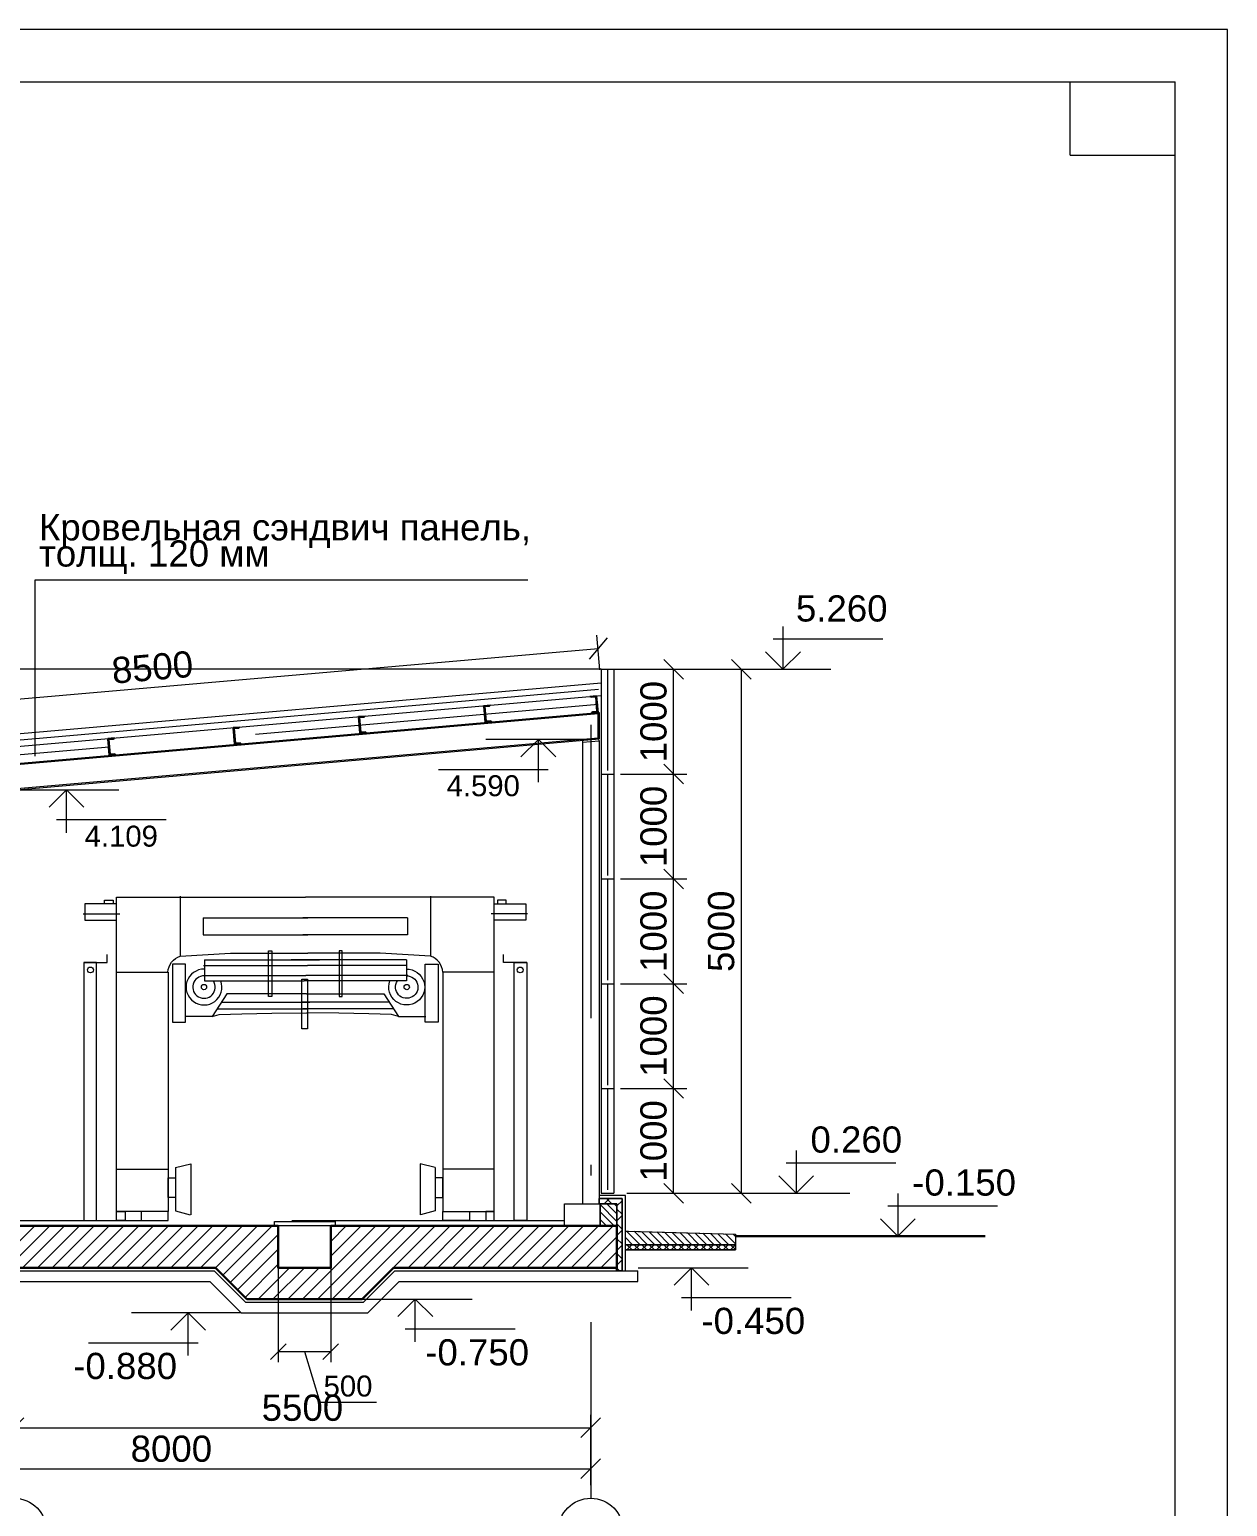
# Model space of a CAD drawing. Header units: metres. Extents: x 14775 to 14878, y 5674 to 5737.
# Drawn here: x 14808.42 to 14819.84, y 5689.66 to 5703.75 of the extents above; entities that cross this region are included whole.
import ezdxf
from ezdxf.enums import TextEntityAlignment as Align

# ---------------------------------------------------------------- set-up
doc = ezdxf.new("R2010")
doc.units = ezdxf.units.M
doc.header["$MEASUREMENT"] = 0
doc.linetypes.add('DGN Style 3', pattern=[4.89804, 3.4986, -1.39944])
doc.linetypes.add('DGN Style 4', pattern=[5.601258, 2.79888, -1.39944, 0.003499, -1.39944])
doc.layers.get('Defpoints').update_dxf_attribs({"lineweight": 0})
for name, color, linetype, lineweight in [('Level 50', 7, 'Continuous', 0), ('Level 63', 7, 'Continuous', 0), ('Стены', 7, 'Continuous', 13), ('Стойки', 7, 'Continuous', 13), ('ЧЕРТЕЖ', 7, 'Continuous', 0)]:
    doc.layers.add(name, color=color, linetype=linetype, lineweight=lineweight)
doc.styles.add('Style-Arial', font='arial.ttf')
doc.styles.add('Style-txt', font='txt.shx')
doc.linetypes.add('Batt', pattern='A,-0.079,[3,dgnlstyle-ARCHLSTY.shx,S=0.002488,R=0,X=0,Y=0],-0.079', length=0.158)
doc.dimstyles.new('100', dxfattribs={"dimtxt": 0.25, "dimasz": 0.1875, "dimexe": 0.125, "dimexo": 0.125, "dimgap": 0.0625, "dimtad": 1, "dimdec": 0, "dimlfac": 1000, "dimzin": 11, "dimdsep": 46, "dimtxsty": 'Style-txt', "dimblk": 'OBLIQUE', "dimcen": 0.09, "dimadec": 0, "dimazin": 3, "dimtfac": 1, "dimtdec": 0, "dimtmove": 0, "dimatfit": 3, "dimldrblk": 'TerminatorOpen', "dimfxl": 1, "dimfrac": 2, "dimtzin": 11, "dimlwd": 0, "dimlwe": 0, "dimarcsym": 0})

# ---------------------------------------------------------------- blocks, each defined once
blk = doc.blocks.new('*U51')
at = {"layer": 'Level 50', "color": 7, "linetype": 'Continuous', "lineweight": 0}
for p, q in [((10.511, 14.855), (-10.489, 14.855)), ((10.511, -14.845), (10.511, 14.855))]:
    blk.add_line(p, q, dxfattribs=at)
at = {"layer": 'Level 50', "color": 7, "linetype": 'Continuous', "lineweight": 13}
for p, q in [((-8.489, 14.355), (10.011, 14.355)), ((9.011, 13.655), (9.011, 14.355)), ((10.011, -14.345), (10.011, 14.355)), ((9.011, 13.655), (10.011, 13.655))]:
    blk.add_line(p, q, dxfattribs=at)
blk = doc.blocks.new('формат А4_1')
at = {"layer": 'Level 50', "color": 7, "linetype": 'Continuous', "lineweight": 0}
blk.add_blockref('*U51', (10.489, -14.855), dxfattribs=at)
blk = doc.blocks.new('_Oblique')
at = {"color": 0, "linetype": 'ByBlock', "lineweight": -2}
blk.add_line((0.5, 0.5), (-0.5, -0.5), dxfattribs=at)
blk = doc.blocks.new('*D52')
at = {"layer": 'Defpoints', "color": 0, "linetype": 'Continuous', "lineweight": 0, "transparency": 16777216}
for p in [(14805.769, 5691.029), (14813.769, 5691.029), (14813.769, 5690.015)]:
    blk.add_point(p, dxfattribs=at)
at = {"layer": 'ЧЕРТЕЖ', "color": 7, "linetype": 'Continuous', "lineweight": 0, "transparency": 16777216}
for p, q in [((14805.769, 5690.904), (14805.769, 5689.89)), ((14813.769, 5690.904), (14813.769, 5689.89))]:
    blk.add_line(p, q, dxfattribs=at)
at = {"layer": 'ЧЕРТЕЖ', "color": 0, "linetype": 'Continuous', "lineweight": 0, "transparency": 16777216}
blk.add_line((14805.769, 5690.015), (14813.769, 5690.015), dxfattribs=at)
at = {"layer": 'ЧЕРТЕЖ', "color": 0, "linetype": 'Continuous', "lineweight": 0, "transparency": 16777216, "xscale": 0.1875, "yscale": 0.1875, "zscale": 0.1875, "rotation": 180}
blk.add_blockref('_Oblique', (14805.769, 5690.015), dxfattribs=at)
at = {"layer": 'ЧЕРТЕЖ', "color": 0, "linetype": 'Continuous', "lineweight": 0, "transparency": 16777216, "xscale": 0.1875, "yscale": 0.1875, "zscale": 0.1875}
blk.add_blockref('_Oblique', (14813.769, 5690.015), dxfattribs=at)
at = {"layer": 'ЧЕРТЕЖ', "color": 0, "linetype": 'Continuous', "lineweight": 0, "transparency": 16777216, "insert": (14809.769, 5690.205), "char_height": 0.25, "attachment_point": 5, "style": 'Style-Arial'}
blk.add_mtext('8000', dxfattribs=at)
blk = doc.blocks.new('TerminatorOpen')
at = {"color": 0, "linetype": 'ByBlock', "lineweight": -2}
for q in [(-1, 0.5), (-1, 0), (-1, -0.5)]:
    blk.add_line((0, 0), q, dxfattribs=at)
blk = doc.blocks.new('*U53')
at = {"layer": 'ЧЕРТЕЖ', "color": 7, "linetype": 'Continuous', "lineweight": 0}
for p, q in [((-1.8, 0.823), (-1.8, 1.538)), ((-1.8, 1.538), (0, 1.538)), ((-1.193, 1.548), (-1.193, 0.976)), ((1.8, 1.538), (0, 1.538)), ((1.193, 1.548), (1.193, 0.976)), ((1.8, 0.823), (1.8, 1.538)), ((-2.119, 1.378), (-1.771, 1.378)), ((-0.975, 1.341), (-0.975, 1.179)), ((-0.975, 1.341), (0.024, 1.341)), ((0.975, 1.341), (-0.024, 1.341)), ((0.975, 1.341), (0.975, 1.179)), ((2.119, 1.378), (1.771, 1.378)), ((-0.975, 1.179), (0.024, 1.179)), ((0.975, 1.179), (-0.024, 1.179)), ((-0.972, 0.885), (0.019, 0.885)), ((-0.963, 0.939), (0.135, 0.939)), ((-0.963, 0.939), (-0.963, 0.738)), ((0.963, 0.939), (-0.135, 0.939)), ((0.972, 0.885), (0.019, 0.885)), ((0.963, 0.939), (0.963, 0.738)), ((-0.977, 0.79), (0.004, 0.79)), ((-0.963, 0.738), (-0.011, 0.738)), ((0.963, 0.738), (-0.011, 0.738)), ((0.977, 0.79), (0.004, 0.79)), ((-0.842, 0.471), (0.025, 0.471)), ((-0.797, 0.535), (0.041, 0.535)), ((0.797, 0.535), (-0.041, 0.535)), ((0.842, 0.471), (-0.025, 0.471)), ((-1.8, -1.058), (-1.31, -1.058)), ((-1.239, -1.041), (-1.094, -1.006)), ((-1.239, -1.041), (-1.239, -1.454)), ((-1.094, -1.006), (-1.094, -1.492)), ((1.239, -1.041), (1.094, -1.006)), ((1.094, -1.006), (1.094, -1.492)), ((1.239, -1.041), (1.239, -1.454)), ((1.8, -1.058), (1.31, -1.058)), ((-1.239, -1.454), (-1.099, -1.494)), ((1.239, -1.454), (1.099, -1.494))]:
    blk.add_line(p, q, dxfattribs=at)
at = {"layer": 'ЧЕРТЕЖ', "color": 7, "linetype": 'Continuous', "lineweight": 0, "flags": 128}
for points in [[(-2.112, 0.915), (-1.891, 0.915), (-1.891, 0.992)], [(-1.193, 0.976), (-0.714, 1.002), (-0.286, 1.002), (0.023, 1.002)], [(1.193, 0.976), (0.714, 1.002), (0.286, 1.002), (0.023, 1.002)], [(2.112, 0.915), (1.891, 0.915), (1.891, 0.992)], [(0.01, 0.617), (-0.748, 0.617), (-0.748, 0.617), (-0.888, 0.398), (-0.888, 0.398), (-1.148, 0.398)], [(0.01, 0.617), (0.748, 0.617), (0.748, 0.617), (0.888, 0.398), (0.888, 0.398), (1.148, 0.398)], [(-0.888, 0.398), (-0.823, 0.418), (-0.606, 0.424), (-0.319, 0.431), (0.013, 0.434)], [(0.888, 0.398), (0.823, 0.418), (0.606, 0.424), (0.319, 0.431), (0.013, 0.433)]]:
    blk.add_lwpolyline(points, dxfattribs=at)
at = {"layer": 'ЧЕРТЕЖ', "color": 7, "linetype": 'Continuous', "lineweight": 0}
for centre, radius in [((-2.05, 0.843), 0.0277), ((2.049, 0.843), 0.0277), ((-0.967, 0.68), 0.0252), ((0.967, 0.68), 0.0252)]:
    blk.add_circle(centre, radius, dxfattribs=at)
at = {"layer": 'ЧЕРТЕЖ', "color": 7, "linetype": 'Continuous', "lineweight": 0, "extrusion": (0, 0, -1)}
for centre, radius, start, end in [((1.138, 0.812), 0.173, 3.6184, 71.3074), ((-0.967, 0.68), 0.171, 88.8877, 19.9602), ((-0.967, 0.68), 0.107, 88.2197, 33.1157)]:
    blk.add_arc(centre, radius, start, end, dxfattribs=at)
at = {"layer": 'ЧЕРТЕЖ', "color": 7, "linetype": 'Continuous', "lineweight": 0}
for centre, radius, start, end in [((-0.967, 0.68), 0.171, 88.8877, 19.9602), ((1.138, 0.812), 0.173, 3.6184, 71.3074), ((-0.967, 0.68), 0.107, 88.2197, 33.1157)]:
    blk.add_arc(centre, radius, start, end, dxfattribs=at)
for points in [[(-1.8, 1.475), (-2.102, 1.475), (-2.102, 1.319), (-1.8, 1.319)], [(-1.834, 1.475), (-1.916, 1.475), (-1.916, 1.51), (-1.834, 1.51)], [(1.8, 1.475), (2.102, 1.475), (2.102, 1.319), (1.8, 1.319)], [(1.834, 1.475), (1.916, 1.475), (1.916, 1.51), (1.834, 1.51)], [(-0.351, 1.025), (-0.321, 1.025), (-0.321, 0.589), (-0.351, 0.589)], [(0.351, 1.025), (0.321, 1.025), (0.321, 0.589), (0.351, 0.589)], [(-2.112, -1.548), (-1.991, -1.548), (-1.991, 0.915), (-2.112, 0.915)], [(-1.268, 0.346), (-1.143, 0.346), (-1.143, 0.899), (-1.268, 0.899)], [(1.268, 0.346), (1.143, 0.346), (1.143, 0.899), (1.268, 0.899)], [(2.112, -1.548), (1.991, -1.548), (1.991, 0.915), (2.112, 0.915)], [(-1.31, -1.462), (-1.8, -1.462), (-1.8, 0.823), (-1.31, 0.823)], [(-0.034, 0.756), (0.019, 0.756), (0.019, 0.283), (-0.034, 0.283)], [(1.31, -1.462), (1.8, -1.462), (1.8, 0.823), (1.31, 0.823)], [(-1.31, -1.14), (-1.239, -1.14), (-1.239, -1.329), (-1.31, -1.329)], [(1.31, -1.14), (1.239, -1.14), (1.239, -1.329), (1.31, -1.329)], [(-1.8, -1.462), (-1.72, -1.462), (-1.72, -1.548), (-1.8, -1.548)], [(-1.31, -1.462), (-1.565, -1.462), (-1.565, -1.548), (-1.31, -1.548)], [(1.31, -1.462), (1.565, -1.462), (1.565, -1.548), (1.31, -1.548)], [(1.8, -1.462), (1.72, -1.462), (1.72, -1.548), (1.8, -1.548)]]:
    blk.add_3dface(points, dxfattribs=at)
blk = doc.blocks.new('*D64')
at = {"layer": 'Defpoints', "color": 0, "linetype": 'Continuous', "lineweight": 0, "transparency": 16777216}
for p in [(14813.989, 5697.643), (14813.989, 5692.643), (14815.205, 5692.643)]:
    blk.add_point(p, dxfattribs=at)
at = {"layer": 'ЧЕРТЕЖ', "color": 7, "linetype": 'Continuous', "lineweight": 0, "transparency": 16777216}
for p, q in [((14814.114, 5697.643), (14815.33, 5697.643)), ((14814.114, 5692.643), (14815.33, 5692.643))]:
    blk.add_line(p, q, dxfattribs=at)
at = {"layer": 'ЧЕРТЕЖ', "color": 0, "linetype": 'Continuous', "lineweight": 0, "transparency": 16777216}
blk.add_line((14815.205, 5697.643), (14815.205, 5692.643), dxfattribs=at)
at = {"layer": 'ЧЕРТЕЖ', "color": 0, "linetype": 'Continuous', "lineweight": 0, "transparency": 16777216, "xscale": 0.1875, "yscale": 0.1875, "zscale": 0.1875}
for p, rotation in [((14815.205, 5697.643), 90), ((14815.205, 5692.643), 270)]:
    blk.add_blockref('_Oblique', p, dxfattribs=dict(at, rotation=rotation))
at = {"layer": 'ЧЕРТЕЖ', "color": 0, "linetype": 'Continuous', "lineweight": 0, "transparency": 16777216, "insert": (14815.014, 5695.143), "char_height": 0.25, "attachment_point": 5, "rotation": 90, "style": 'Style-Arial'}
blk.add_mtext('5000', dxfattribs=at)
blk = doc.blocks.new('*U54')
at = {"color": 7, "linetype": 'Continuous', "lineweight": 0}
for p, q in [((-0.393, 0.204), (-0.393, -0.204)), ((0.559, 0.083), (-0.488, 0.083))]:
    blk.add_line(p, q, dxfattribs=at)
at = {"color": 7, "linetype": 'Continuous', "lineweight": 13}
for q in [(-0.559, -0.038), (-0.227, -0.038)]:
    blk.add_line((-0.393, -0.204), q, dxfattribs=at)
blk = doc.blocks.new('*D65')
at = {"layer": 'Defpoints', "color": 0, "linetype": 'Continuous', "lineweight": 0, "transparency": 16777216}
for p in [(14813.929, 5693.643), (14814.559, 5693.643), (14813.989, 5692.643)]:
    blk.add_point(p, dxfattribs=at)
at = {"layer": 'ЧЕРТЕЖ', "color": 7, "linetype": 'Continuous', "lineweight": 0, "transparency": 16777216}
for p, q in [((14814.054, 5693.643), (14814.684, 5693.643)), ((14814.114, 5692.643), (14814.684, 5692.643))]:
    blk.add_line(p, q, dxfattribs=at)
at = {"layer": 'ЧЕРТЕЖ', "color": 0, "linetype": 'Continuous', "lineweight": 0, "transparency": 16777216}
blk.add_line((14814.559, 5692.643), (14814.559, 5693.643), dxfattribs=at)
at = {"layer": 'ЧЕРТЕЖ', "color": 0, "linetype": 'Continuous', "lineweight": 0, "transparency": 16777216, "xscale": 0.1875, "yscale": 0.1875, "zscale": 0.1875}
for p, rotation in [((14814.559, 5693.643), 90), ((14814.559, 5692.643), 270)]:
    blk.add_blockref('_Oblique', p, dxfattribs=dict(at, rotation=rotation))
at = {"layer": 'ЧЕРТЕЖ', "color": 0, "linetype": 'Continuous', "lineweight": 0, "transparency": 16777216, "insert": (14814.369, 5693.143), "char_height": 0.25, "attachment_point": 5, "rotation": 90, "style": 'Style-Arial'}
blk.add_mtext('1000', dxfattribs=at)
blk = doc.blocks.new('*D66')
at = {"layer": 'Defpoints', "color": 0, "linetype": 'Continuous', "lineweight": 0, "transparency": 16777216}
for p in [(14813.929, 5694.643), (14814.559, 5694.643), (14813.989, 5693.643)]:
    blk.add_point(p, dxfattribs=at)
at = {"layer": 'ЧЕРТЕЖ', "color": 7, "linetype": 'Continuous', "lineweight": 0, "transparency": 16777216}
for p, q in [((14814.054, 5694.643), (14814.684, 5694.643)), ((14814.114, 5693.643), (14814.684, 5693.643))]:
    blk.add_line(p, q, dxfattribs=at)
at = {"layer": 'ЧЕРТЕЖ', "color": 0, "linetype": 'Continuous', "lineweight": 0, "transparency": 16777216}
blk.add_line((14814.559, 5693.643), (14814.559, 5694.643), dxfattribs=at)
at = {"layer": 'ЧЕРТЕЖ', "color": 0, "linetype": 'Continuous', "lineweight": 0, "transparency": 16777216, "xscale": 0.1875, "yscale": 0.1875, "zscale": 0.1875}
for p, rotation in [((14814.559, 5694.643), 90), ((14814.559, 5693.643), 270)]:
    blk.add_blockref('_Oblique', p, dxfattribs=dict(at, rotation=rotation))
at = {"layer": 'ЧЕРТЕЖ', "color": 0, "linetype": 'Continuous', "lineweight": 0, "transparency": 16777216, "insert": (14814.369, 5694.143), "char_height": 0.25, "attachment_point": 5, "rotation": 90, "style": 'Style-Arial'}
blk.add_mtext('1000', dxfattribs=at)
blk = doc.blocks.new('*D67')
at = {"layer": 'Defpoints', "color": 0, "linetype": 'Continuous', "lineweight": 0, "transparency": 16777216}
for p in [(14813.929, 5695.643), (14814.559, 5695.643), (14813.989, 5694.643)]:
    blk.add_point(p, dxfattribs=at)
at = {"layer": 'ЧЕРТЕЖ', "color": 7, "linetype": 'Continuous', "lineweight": 0, "transparency": 16777216}
for p, q in [((14814.054, 5695.643), (14814.684, 5695.643)), ((14814.114, 5694.643), (14814.684, 5694.643))]:
    blk.add_line(p, q, dxfattribs=at)
at = {"layer": 'ЧЕРТЕЖ', "color": 0, "linetype": 'Continuous', "lineweight": 0, "transparency": 16777216}
blk.add_line((14814.559, 5694.643), (14814.559, 5695.643), dxfattribs=at)
at = {"layer": 'ЧЕРТЕЖ', "color": 0, "linetype": 'Continuous', "lineweight": 0, "transparency": 16777216, "xscale": 0.1875, "yscale": 0.1875, "zscale": 0.1875}
for p, rotation in [((14814.559, 5695.643), 90), ((14814.559, 5694.643), 270)]:
    blk.add_blockref('_Oblique', p, dxfattribs=dict(at, rotation=rotation))
at = {"layer": 'ЧЕРТЕЖ', "color": 0, "linetype": 'Continuous', "lineweight": 0, "transparency": 16777216, "insert": (14814.369, 5695.143), "char_height": 0.25, "attachment_point": 5, "rotation": 90, "style": 'Style-Arial'}
blk.add_mtext('1000', dxfattribs=at)
blk = doc.blocks.new('*D68')
at = {"layer": 'Defpoints', "color": 0, "linetype": 'Continuous', "lineweight": 0, "transparency": 16777216}
for p in [(14813.929, 5696.643), (14814.559, 5696.643), (14813.989, 5695.643)]:
    blk.add_point(p, dxfattribs=at)
at = {"layer": 'ЧЕРТЕЖ', "color": 7, "linetype": 'Continuous', "lineweight": 0, "transparency": 16777216}
for p, q in [((14814.054, 5696.643), (14814.684, 5696.643)), ((14814.114, 5695.643), (14814.684, 5695.643))]:
    blk.add_line(p, q, dxfattribs=at)
at = {"layer": 'ЧЕРТЕЖ', "color": 0, "linetype": 'Continuous', "lineweight": 0, "transparency": 16777216}
blk.add_line((14814.559, 5695.643), (14814.559, 5696.643), dxfattribs=at)
at = {"layer": 'ЧЕРТЕЖ', "color": 0, "linetype": 'Continuous', "lineweight": 0, "transparency": 16777216, "xscale": 0.1875, "yscale": 0.1875, "zscale": 0.1875}
for p, rotation in [((14814.559, 5696.643), 90), ((14814.559, 5695.643), 270)]:
    blk.add_blockref('_Oblique', p, dxfattribs=dict(at, rotation=rotation))
at = {"layer": 'ЧЕРТЕЖ', "color": 0, "linetype": 'Continuous', "lineweight": 0, "transparency": 16777216, "insert": (14814.369, 5696.143), "char_height": 0.25, "attachment_point": 5, "rotation": 90, "style": 'Style-Arial'}
blk.add_mtext('1000', dxfattribs=at)
blk = doc.blocks.new('*D69')
at = {"layer": 'Defpoints', "color": 0, "linetype": 'Continuous', "lineweight": 0, "transparency": 16777216}
for p in [(14813.929, 5697.643), (14814.559, 5697.643), (14813.989, 5696.643)]:
    blk.add_point(p, dxfattribs=at)
at = {"layer": 'ЧЕРТЕЖ', "color": 7, "linetype": 'Continuous', "lineweight": 0, "transparency": 16777216}
for p, q in [((14814.054, 5697.643), (14814.684, 5697.643)), ((14814.114, 5696.643), (14814.684, 5696.643))]:
    blk.add_line(p, q, dxfattribs=at)
at = {"layer": 'ЧЕРТЕЖ', "color": 0, "linetype": 'Continuous', "lineweight": 0, "transparency": 16777216}
blk.add_line((14814.559, 5696.643), (14814.559, 5697.643), dxfattribs=at)
at = {"layer": 'ЧЕРТЕЖ', "color": 0, "linetype": 'Continuous', "lineweight": 0, "transparency": 16777216, "xscale": 0.1875, "yscale": 0.1875, "zscale": 0.1875}
for p, rotation in [((14814.559, 5697.643), 90), ((14814.559, 5696.643), 270)]:
    blk.add_blockref('_Oblique', p, dxfattribs=dict(at, rotation=rotation))
at = {"layer": 'ЧЕРТЕЖ', "color": 0, "linetype": 'Continuous', "lineweight": 0, "transparency": 16777216, "insert": (14814.369, 5697.143), "char_height": 0.25, "attachment_point": 5, "rotation": 90, "style": 'Style-Arial'}
blk.add_mtext('1000', dxfattribs=at)
blk = doc.blocks.new('*U63')
at = {"layer": 'Стойки', "linetype": 'Continuous', "lineweight": 0}
h = blk.add_hatch(dxfattribs=at)
h.set_pattern_fill('HATCH', style=0, pattern_type=2)
h.set_pattern_definition([(50, (-0.14923, 0.80304), (-0.0766044, 0.064279), [])])
h.paths.add_polyline_path([(-0.32, -0.8), (0.32, -0.8), (0.22, -0.7), (-0.22, -0.7), (-0.22, 0.7), (0.22, 0.7), (0.32, 0.8), (-0.32, 0.8)])
at = {"layer": 'Стойки', "color": 7, "linetype": 'Continuous', "lineweight": 13, "flags": 128}
blk.add_lwpolyline([(-0.32, 0.8), (0.32, 0.8), (0.22, 0.7), (-0.22, 0.7), (-0.22, -0.7), (0.22, -0.7), (0.32, -0.8), (-0.32, -0.8), (-0.32, 0.8)], close=True, dxfattribs=at)
at = {"layer": 'Стойки', "color": 7, "linetype": 'Continuous', "lineweight": 0, "flags": 128}
blk.add_lwpolyline([(-0.32, -0.8), (0.32, -0.8), (0.22, -0.7), (-0.22, -0.7), (-0.22, 0.7), (0.22, 0.7), (0.32, 0.8), (-0.32, 0.8), (-0.32, -0.8)], close=True, dxfattribs=at)
blk = doc.blocks.new('*D70')
at = {"layer": 'Defpoints', "color": 0, "linetype": 'Continuous', "lineweight": 0, "transparency": 16777216}
for p in [(14813.839, 5697.842), (14813.868, 5697.514), (14805.4, 5696.773)]:
    blk.add_point(p, dxfattribs=at)
at = {"layer": 'ЧЕРТЕЖ', "color": 7, "linetype": 'Continuous', "lineweight": 0, "transparency": 16777216}
for p, q in [((14813.857, 5697.638), (14813.828, 5697.967)), ((14805.389, 5696.897), (14805.36, 5697.226))]:
    blk.add_line(p, q, dxfattribs=at)
at = {"layer": 'ЧЕРТЕЖ', "color": 0, "linetype": 'Continuous', "lineweight": 0, "transparency": 16777216}
blk.add_line((14805.371, 5697.101), (14813.839, 5697.842), dxfattribs=at)
at = {"layer": 'ЧЕРТЕЖ', "color": 0, "linetype": 'Continuous', "lineweight": 0, "transparency": 16777216, "xscale": 0.1875, "yscale": 0.1875, "zscale": 0.1875}
for p, rotation in [((14813.839, 5697.842), 5.000000000003811), ((14805.371, 5697.101), 185.0000000000038)]:
    blk.add_blockref('_Oblique', p, dxfattribs=dict(at, rotation=rotation))
at = {"layer": 'ЧЕРТЕЖ', "color": 0, "linetype": 'Continuous', "lineweight": 0, "transparency": 16777216, "insert": (14809.588, 5697.661), "char_height": 0.25, "attachment_point": 5, "rotation": 5, "style": 'Style-Arial'}
blk.add_mtext('8500', dxfattribs=at)
blk = doc.blocks.new('*D71')
at = {"layer": 'Defpoints', "color": 0, "linetype": 'Continuous', "lineweight": 0, "transparency": 16777216}
for p in [(14810.789, 5692.133), (14811.289, 5692.133), (14811.289, 5691.133)]:
    blk.add_point(p, dxfattribs=at)
at = {"layer": 'ЧЕРТЕЖ', "color": 7, "linetype": 'Continuous', "lineweight": 0, "transparency": 16777216}
for p, q in [((14810.789, 5692.033), (14810.789, 5691.033)), ((14811.289, 5692.033), (14811.289, 5691.033))]:
    blk.add_line(p, q, dxfattribs=at)
at = {"layer": 'ЧЕРТЕЖ', "color": 0, "linetype": 'Continuous', "lineweight": 0, "transparency": 16777216}
for p, q in [((14810.789, 5691.133), (14811.289, 5691.133)), ((14811.039, 5691.133), (14811.184, 5690.651)), ((14811.184, 5690.651), (14811.725, 5690.651))]:
    blk.add_line(p, q, dxfattribs=at)
at = {"layer": 'ЧЕРТЕЖ', "color": 0, "linetype": 'Continuous', "lineweight": 0, "transparency": 16777216, "xscale": 0.15, "yscale": 0.15, "zscale": 0.15, "rotation": 180}
blk.add_blockref('_Oblique', (14810.789, 5691.133), dxfattribs=at)
at = {"layer": 'ЧЕРТЕЖ', "color": 0, "linetype": 'Continuous', "lineweight": 0, "transparency": 16777216, "xscale": 0.15, "yscale": 0.15, "zscale": 0.15}
blk.add_blockref('_Oblique', (14811.289, 5691.133), dxfattribs=at)
at = {"layer": 'ЧЕРТЕЖ', "color": 0, "linetype": 'Continuous', "lineweight": 0, "transparency": 16777216, "insert": (14811.454, 5690.803), "char_height": 0.2, "attachment_point": 5, "style": 'Style-Arial'}
blk.add_mtext('500', dxfattribs=at)
blk = doc.blocks.new('*D72')
at = {"layer": 'Defpoints', "color": 0, "linetype": 'Continuous', "lineweight": 0, "transparency": 16777216}
for p in [(14813.769, 5690.406), (14808.269, 5689.734), (14813.769, 5689.734)]:
    blk.add_point(p, dxfattribs=at)
at = {"layer": 'ЧЕРТЕЖ', "color": 7, "linetype": 'Continuous', "lineweight": 0, "transparency": 16777216}
for p, q in [((14808.269, 5689.859), (14808.269, 5690.531)), ((14813.769, 5689.859), (14813.769, 5690.531))]:
    blk.add_line(p, q, dxfattribs=at)
at = {"layer": 'ЧЕРТЕЖ', "color": 0, "linetype": 'Continuous', "lineweight": 0, "transparency": 16777216}
blk.add_line((14808.269, 5690.406), (14813.769, 5690.406), dxfattribs=at)
at = {"layer": 'ЧЕРТЕЖ', "color": 0, "linetype": 'Continuous', "lineweight": 0, "transparency": 16777216, "xscale": 0.1875, "yscale": 0.1875, "zscale": 0.1875, "rotation": 180}
blk.add_blockref('_Oblique', (14808.269, 5690.406), dxfattribs=at)
at = {"layer": 'ЧЕРТЕЖ', "color": 0, "linetype": 'Continuous', "lineweight": 0, "transparency": 16777216, "xscale": 0.1875, "yscale": 0.1875, "zscale": 0.1875}
blk.add_blockref('_Oblique', (14813.769, 5690.406), dxfattribs=at)
at = {"layer": 'ЧЕРТЕЖ', "color": 0, "linetype": 'Continuous', "lineweight": 0, "transparency": 16777216, "insert": (14811.019, 5690.596), "char_height": 0.25, "attachment_point": 5, "style": 'Style-Arial'}
blk.add_mtext('5500', dxfattribs=at)

msp = doc.modelspace()

# ---------------------------------------------------------------- hatches: boundary and pattern name
at = {"layer": 'ЧЕРТЕЖ', "linetype": 'Continuous', "lineweight": 0, "extrusion": (0, 0, -1)}
h = msp.add_hatch(dxfattribs=at)
h.set_pattern_fill('CROSSHATCH', style=0, pattern_type=2)
h.set_pattern_definition([(45, (-14813.79247, 5692.43716), (-0.07071, 0.07071), []), (315, (-14813.79247, 5692.43716), (0.07071, 0.07071), [])])
h.paths.add_polyline_path([(-14814.0194, 5691.9031), (-14814.0194, 5692.3331), (-14814.0194, 5692.5431), (-14813.8494, 5692.5431), (-14813.8494, 5692.5931), (-14814.0694, 5692.5931), (-14814.0694, 5691.9031)])
h = msp.add_hatch(dxfattribs=at)
h.set_pattern_fill('HATCH', style=0, pattern_type=2)
h.set_pattern_definition([(45, (-14813.733884, 5692.449003), (-0.035355, 0.035355), [])])
h.paths.add_polyline_path([(-14814.0194, 5692.5431), (-14814.0194, 5692.3331), (-14813.8594, 5692.3331), (-14813.8594, 5692.5431)])
at = {"layer": 'ЧЕРТЕЖ', "linetype": 'DGN Style 4', "lineweight": 0}
h = msp.add_hatch(dxfattribs=at)
h.set_pattern_fill('HATCH', style=0, pattern_type=2)
h.set_pattern_definition([(45, (14810.18937, 5691.93313), (-0.0707107, 0.0707107), [])])
h.paths.add_polyline_path([(14810.1894, 5691.9331), (14805.5194, 5691.9331), (14805.5194, 5692.3331), (14810.7894, 5692.3331), (14810.7894, 5691.9331), (14811.2894, 5691.9331), (14811.2894, 5692.3331), (14814.0194, 5692.3331), (14814.0194, 5691.9331), (14811.8894, 5691.9331), (14811.5894, 5691.6331), (14810.4894, 5691.6331)])
at = {"layer": 'ЧЕРТЕЖ', "linetype": 'DGN Style 4', "lineweight": 0, "extrusion": (0, 0, -1)}
h = msp.add_hatch(dxfattribs=at)
h.set_pattern_fill('HATCH', style=0, pattern_type=2)
h.set_pattern_definition([(45, (-14813.59325, 5692.2331), (-0.0353553, 0.0353553), [])])
h.paths.add_polyline_path([(-14815.1494, 5692.1531), (-14814.0994, 5692.1531), (-14814.0994, 5692.2831), (-14814.1294, 5692.2823), (-14815.1494, 5692.2531), (-14815.1494, 5692.2331)])
at = {"layer": 'ЧЕРТЕЖ', "linetype": 'Continuous', "lineweight": 0, "extrusion": (0, 0, -1)}
h = msp.add_hatch(dxfattribs=at)
h.set_pattern_fill('CROSSHATCH', style=0, pattern_type=2)
h.set_pattern_definition([(45, (-14813.78431, 5692.128884), (-0.0353553, 0.0353553), []), (315, (-14813.78431, 5692.128884), (0.0353553, 0.0353553), [])])
h.paths.add_polyline_path([(-14815.1494, 5692.1031), (-14814.0994, 5692.1031), (-14814.0994, 5692.1531), (-14815.1494, 5692.1531)])

# ---------------------------------------------------------------- linework, layer by layer
at = {"color": 7, "linetype": 'Continuous', "lineweight": 0}
for p, q in [((14808.47, 5696.8122), (14808.47, 5698.4944)), ((14808.47, 5698.4944), (14813.168, 5698.4944)), ((14813.8694, 5697.6431), (14805.5494, 5697.6431)), ((14805.6976, 5696.277), (14813.8394, 5696.9893)), ((14805.6976, 5696.2669), (14813.8494, 5696.9801))]:
    msp.add_line(p, q, dxfattribs=at)
at = {"layer": 'Level 63', "color": 7, "linetype": 'Continuous', "lineweight": 0}
for centre in [(14808.2694, 5689.4246), (14813.7694, 5689.4246)]:
    msp.add_circle(centre, 0.3091, dxfattribs=at)
at = {"layer": 'Стены', "color": 7, "linetype": 'Batt', "lineweight": 0, "ltscale": 0.3}
for p, q in [((14813.9294, 5697.6431), (14813.9294, 5696.6756)), ((14805.4051, 5696.7145), (14813.8442, 5697.4529)), ((14813.9294, 5696.6431), (14813.9294, 5695.6756)), ((14813.9294, 5695.6431), (14813.9294, 5694.6756)), ((14813.9294, 5694.6431), (14813.9294, 5693.6756)), ((14813.9294, 5693.6431), (14813.9294, 5692.6756))]:
    msp.add_line(p, q, dxfattribs=at)
at = {"layer": 'Стены', "color": 1, "linetype": 'DGN Style 4', "lineweight": 0}
msp.add_line((14813.7694, 5697.1117), (14813.7694, 5689.7336), dxfattribs=at)
at = {"layer": 'ЧЕРТЕЖ', "color": 7, "linetype": 'Continuous', "lineweight": 13}
for p, q in [((14813.8694, 5697.6431), (14813.9894, 5697.6431)), ((14813.8694, 5697.6431), (14813.8694, 5692.6431)), ((14813.9894, 5697.6431), (14813.9894, 5692.6431)), ((14805.4, 5696.7729), (14813.8676, 5697.5137)), ((14805.4104, 5696.6534), (14813.8676, 5697.3933)), ((14805.6976, 5696.5179), (14813.8394, 5697.2302)), ((14805.6976, 5696.5079), (14813.8394, 5697.2202)), ((14813.8494, 5696.96), (14813.8494, 5692.5431)), ((14813.6894, 5696.9461), (14813.6894, 5692.5431)), ((14813.8694, 5696.6431), (14813.9894, 5696.6431)), ((14813.8694, 5695.6431), (14813.9894, 5695.6431)), ((14813.8694, 5694.6431), (14813.9894, 5694.6431)), ((14813.8694, 5693.6431), (14813.9894, 5693.6431)), ((14813.8694, 5692.6431), (14813.9894, 5692.6431)), ((14813.8694, 5692.6431), (14813.9894, 5692.6431)), ((14814.0994, 5692.2831), (14815.1494, 5692.2531)), ((14815.1494, 5692.2531), (14815.1494, 5692.1031)), ((14814.0994, 5692.1531), (14815.1494, 5692.1531)), ((14814.0994, 5692.1031), (14815.1494, 5692.1031)), ((14814.0194, 5691.9031), (14814.0994, 5691.9031)), ((14814.0194, 5691.9031), (14814.0994, 5691.9031))]:
    msp.add_line(p, q, dxfattribs=at)
at = {"layer": 'ЧЕРТЕЖ', "color": 7, "linetype": 'Continuous', "lineweight": 0}
for p, q in [((14813.9894, 5697.6431), (14816.0602, 5697.6431)), ((14813.7694, 5696.9731), (14812.7694, 5696.9731)), ((14808.2694, 5696.4919), (14809.2694, 5696.4919)), ((14814.559, 5692.6431), (14816.2415, 5692.6431)), ((14814.0194, 5691.9331), (14814.0194, 5691.9031)), ((14814.0194, 5691.9331), (14814.0194, 5691.9031)), ((14814.2194, 5691.8031), (14814.2194, 5691.9031)), ((14814.2194, 5691.8031), (14814.2194, 5691.9031)), ((14814.223, 5691.9331), (14815.2708, 5691.9331)), ((14811.5894, 5691.6331), (14812.6371, 5691.6331)), ((14810.4355, 5691.5031), (14809.3878, 5691.5031))]:
    msp.add_line(p, q, dxfattribs=at)
at = {"layer": 'ЧЕРТЕЖ', "color": 7, "linetype": 'DGN Style 3', "lineweight": 13}
msp.add_line((14805.692, 5696.5977), (14813.8409, 5697.3106), dxfattribs=at)
at = {"layer": 'ЧЕРТЕЖ', "color": 7, "linetype": 'Continuous', "lineweight": 30}
for p, q in [((14805.6494, 5692.3331), (14810.7894, 5692.3331)), ((14810.7894, 5692.3331), (14810.7894, 5691.9331)), ((14811.2894, 5692.3331), (14814.0194, 5692.3331)), ((14811.2894, 5692.3331), (14811.2894, 5691.9331)), ((14814.0194, 5692.3331), (14814.0194, 5691.9031)), ((14815.1494, 5692.2331), (14817.5324, 5692.2331)), ((14805.5194, 5691.9331), (14810.1894, 5691.9331)), ((14810.1894, 5691.9331), (14810.4894, 5691.6331)), ((14810.7894, 5691.9331), (14811.2894, 5691.9331)), ((14811.8894, 5691.9331), (14811.5894, 5691.6331)), ((14811.8894, 5691.9331), (14814.0194, 5691.9331)), ((14810.4894, 5691.6331), (14811.5894, 5691.6331))]:
    msp.add_line(p, q, dxfattribs=at)
at = {"layer": 'ЧЕРТЕЖ', "color": 7, "linetype": 'DGN Style 3', "lineweight": 0}
msp.add_line((14806.0194, 5692.3831), (14813.5194, 5692.3831), dxfattribs=at)
at = {"layer": 'ЧЕРТЕЖ', "color": 7, "linetype": 'Continuous', "lineweight": 13, "flags": 128}
for points in [[(14814.0994, 5691.9031), (14814.0994, 5692.6231), (14813.8494, 5692.6231)], [(14814.0694, 5691.9031), (14814.0694, 5692.5931), (14813.8494, 5692.5931)], [(14814.0194, 5691.9031), (14814.0194, 5692.3331)]]:
    msp.add_lwpolyline(points, dxfattribs=at)
at = {"layer": 'ЧЕРТЕЖ', "color": 7, "linetype": 'Continuous', "lineweight": 0, "flags": 128}
msp.add_lwpolyline([(14814.0194, 5691.9031), (14814.0194, 5692.3331), (14814.0194, 5692.5431), (14813.8494, 5692.5431), (14813.8494, 5692.5931), (14814.0694, 5692.5931), (14814.0694, 5691.9031), (14814.0194, 5691.9031)], close=True, dxfattribs=at)
at = {"layer": 'ЧЕРТЕЖ', "color": 7, "linetype": 'DGN Style 4', "lineweight": 0, "flags": 128}
for points in [[(14810.1894, 5691.9331), (14805.5194, 5691.9331), (14805.5194, 5692.3331), (14810.7894, 5692.3331), (14810.7894, 5692.3331), (14810.7894, 5691.9331), (14810.7894, 5691.9331), (14811.2894, 5691.9331), (14811.2894, 5692.3331), (14811.2894, 5692.3331), (14811.2894, 5692.3331), (14814.0194, 5692.3331), (14814.0194, 5691.9331), (14811.8894, 5691.9331), (14811.5894, 5691.6331), (14810.4894, 5691.6331), (14810.1894, 5691.9331)], [(14815.1494, 5692.1531), (14814.0994, 5692.1531), (14814.0994, 5692.2831), (14814.1294, 5692.2823), (14815.1494, 5692.2531), (14815.1494, 5692.2331), (14815.1494, 5692.1531)]]:
    msp.add_lwpolyline(points, close=True, dxfattribs=at)
at = {"layer": 'ЧЕРТЕЖ', "color": 7, "linetype": 'Continuous', "lineweight": 0, "flags": 128}
for points in [[(14805.3194, 5691.9031), (14810.1769, 5691.9031), (14810.4769, 5691.6031), (14811.6018, 5691.6031), (14811.9018, 5691.9031), (14814.2194, 5691.9031)], [(14805.5194, 5691.9331), (14810.1894, 5691.9331), (14810.4894, 5691.6331), (14811.5894, 5691.6331), (14811.8894, 5691.9331), (14814.0194, 5691.9331)], [(14805.3194, 5691.8031), (14810.1355, 5691.8031), (14810.4355, 5691.5031), (14811.6432, 5691.5031), (14811.9432, 5691.8031), (14814.2194, 5691.8031)]]:
    msp.add_lwpolyline(points, dxfattribs=at)
at = {"layer": 'ЧЕРТЕЖ', "color": 7, "linetype": 'Continuous', "lineweight": 13}
for points in [[(14813.8494, 5696.9801), (14813.8394, 5696.9801), (14813.8394, 5697.2301), (14813.8494, 5697.2301)], [(14813.69, 5696.9461), (14813.8494, 5696.96), (14813.8476, 5696.98), (14813.6882, 5696.966)], [(14814.0194, 5692.3331), (14813.5194, 5692.3331), (14813.5194, 5692.5431), (14814.0194, 5692.5431)], [(14813.8594, 5692.3331), (14814.0194, 5692.3331), (14814.0194, 5692.5431), (14813.8594, 5692.5431)]]:
    msp.add_3dface(points, dxfattribs=at)
at = {"layer": 'ЧЕРТЕЖ', "color": 7, "linetype": 'Continuous', "lineweight": 0}
for points in [[(14814.0194, 5692.5431), (14814.0194, 5692.3331), (14813.8594, 5692.3331), (14813.8594, 5692.5431)], [(14811.3305, 5692.3325), (14810.7521, 5692.3325), (14810.7521, 5692.3744), (14811.3305, 5692.3744)], [(14815.1494, 5692.1031), (14814.0994, 5692.1031), (14814.0994, 5692.1531), (14815.1494, 5692.1531)]]:
    msp.add_3dface(points, dxfattribs=at)

# ---------------------------------------------------------------- block references
at = {"color": 7, "linetype": 'Continuous', "lineweight": 0}
for p in [(14815.9955, 5697.8475), (14816.1207, 5692.8475), (14817.0911, 5692.4375)]:
    msp.add_blockref('*U54', p, dxfattribs=at)
at = {"color": 7, "linetype": 'Continuous', "lineweight": 0, "rotation": 180}
for p in [(14812.8766, 5696.7688), (14809.5363, 5691.2988)]:
    msp.add_blockref('*U54', p, dxfattribs=at)
at = {"color": 7, "linetype": 'Continuous', "lineweight": 0, "extrusion": (0, 0, -1), "rotation": 180}
for p in [(-14809.1622, 5696.2876), (-14815.1222, 5691.7288), (-14812.4886, 5691.4288)]:
    msp.add_blockref('*U54', p, dxfattribs=at)
at = {"layer": 'Level 50', "color": 7, "linetype": 'Continuous', "lineweight": 0}
msp.add_blockref('формат А4_1', (14798.8419, 5703.7458), dxfattribs=at)
at = {"layer": 'Стойки', "color": 7, "linetype": 'Continuous', "lineweight": 13, "extrusion": (0, 0, -1), "xscale": 0.1, "yscale": 0.1, "rotation": 355.0000000012368}
msp.add_blockref('*U63', (-14813.8005, 5697.3071), dxfattribs=at)
at = {"layer": 'Стойки', "color": 7, "linetype": 'Continuous', "lineweight": 13, "xscale": 0.1, "yscale": 0.1, "rotation": 5.000000000255391}
for p in [(14812.787, 5697.2184), (14810.3961, 5697.0093), (14811.5915, 5697.1139), (14809.2007, 5696.9047)]:
    msp.add_blockref('*U63', p, dxfattribs=at)
at = {"layer": 'ЧЕРТЕЖ', "color": 7, "linetype": 'Continuous', "lineweight": 0}
msp.add_blockref('*U53', (14811.0473, 5693.9307), dxfattribs=at)

# ---------------------------------------------------------------- texts
at = {"color": 7, "linetype": 'Continuous', "lineweight": 0, "style": 'Style-Arial'}
msp.add_text('4.590', height=0.2, dxfattribs=at).set_placement((14813.0933, 5696.6315), align=Align.TOP_RIGHT)
msp.add_text('4.109', height=0.2, dxfattribs=at).set_placement((14808.9419, 5696.1504), align=Align.TOP_LEFT)
at = {"color": 7, "linetype": 'Continuous', "lineweight": 0, "insert": (14808.5071, 5699.1225), "char_height": 0.25, "attachment_point": 1, "line_spacing_factor": 0.6, "style": 'Style-txt'}
msp.add_mtext('\\fArial|b0|i0|c204204|p39;Кровельная сэндвич панель, \\Pтолщ. 120 мм', dxfattribs=at)
at = {"layer": 'ЧЕРТЕЖ', "color": 7, "linetype": 'Continuous', "lineweight": 0, "char_height": 0.25, "line_spacing_factor": 0.72, "style": 'Style-txt'}
for s, insert, attachment_point in [('\\fArial|b0|i0|c204204|p39;5.260', (14815.7261, 5698.3481), 1), ('\\fArial|b0|i0|c204204|p39;0.260', (14815.8648, 5693.2811), 1), ('\\fArial|b0|i0|c204204|p39;-0.150', (14816.8351, 5692.8711), 1), ('\\fArial|b0|i0|c204204|p39;-0.450', (14814.8243, 5691.5512), 1), ('\\fArial|b0|i0|c204204|p39;-0.750', (14812.1906, 5691.2512), 1), ('\\fArial|b0|i0|c204204|p39;-0.880', (14809.8234, 5691.1212), 3)]:
    msp.add_mtext(s, dxfattribs=dict(at, insert=insert, attachment_point=attachment_point))

# ---------------------------------------------------------------- dimensions: what is measured, and where the dimension line sits
at = {"layer": 'ЧЕРТЕЖ', "color": 7, "linetype": 'Continuous', "lineweight": 0}
for base, p1, p2, angle, picture, middle in [((14813.8389, 5697.8422), (14805.4, 5696.7729), (14813.8676, 5697.5137), 5, '*D70', (14809.5885, 5697.6612)), ((14814.559, 5697.6431), (14813.9894, 5696.6431), (14813.9294, 5697.6431), 90, '*D69', (14814.3689, 5697.1431)), ((14815.2046, 5692.6431), (14813.9894, 5697.6431), (14813.9894, 5692.6431), 270, '*D64', (14815.0145, 5695.1431)), ((14814.559, 5696.6431), (14813.9894, 5695.6431), (14813.9294, 5696.6431), 90, '*D68', (14814.3689, 5696.1431)), ((14814.559, 5695.6431), (14813.9894, 5694.6431), (14813.9294, 5695.6431), 90, '*D67', (14814.3689, 5695.1431)), ((14814.559, 5694.6431), (14813.9894, 5693.6431), (14813.9294, 5694.6431), 90, '*D66', (14814.3689, 5694.1431)), ((14814.559, 5693.6431), (14813.9894, 5692.6431), (14813.9294, 5693.6431), 90, '*D65', (14814.3689, 5693.1431))]:
    dim = msp.add_linear_dim(base=base, p1=p1, p2=p2, angle=angle, dimstyle='100', override={"dimtxsty": 'Style-Arial', "dimclre": 7, "dimtofl": 0, "dimtmove": 1, "dimfrac": 0}, dxfattribs=at)
    dim.commit()
    dim.dimension.update_dxf_attribs({"geometry": picture, "text_midpoint": middle})
for base, p1, p2, override, picture, middle in [((14811.2894, 5691.1327), (14810.7894, 5692.1331), (14811.2894, 5692.1331), {"dimtxt": 0.2, "dimasz": 0.15, "dimexe": 0.1, "dimexo": 0.1, "dimgap": 0.05, "dimtxsty": 'Style-Arial', "dimclre": 7, "dimtofl": 0, "dimtmove": 1, "dimfrac": 0}, '*D71', (14811.2338, 5690.8034)), ((14813.7694, 5690.0146), (14805.7694, 5691.0293), (14813.7694, 5691.0293), {"dimtxsty": 'Style-Arial', "dimclre": 7, "dimtofl": 0, "dimtmove": 1, "dimfrac": 0}, '*D52', (14809.7694, 5690.2047)), ((14813.7694, 5690.4059), (14808.2694, 5689.7336), (14813.7694, 5689.7336), {"dimtxsty": 'Style-Arial', "dimclre": 7, "dimtofl": 0, "dimtmove": 1, "dimfrac": 0}, '*D72', (14811.0194, 5690.5961))]:
    dim = msp.add_linear_dim(base=base, p1=p1, p2=p2, dimstyle='100', override=override, dxfattribs=at)
    dim.commit()
    dim.dimension.update_dxf_attribs({"geometry": picture, "text_midpoint": middle})

doc.saveas('drawing.dxf')
